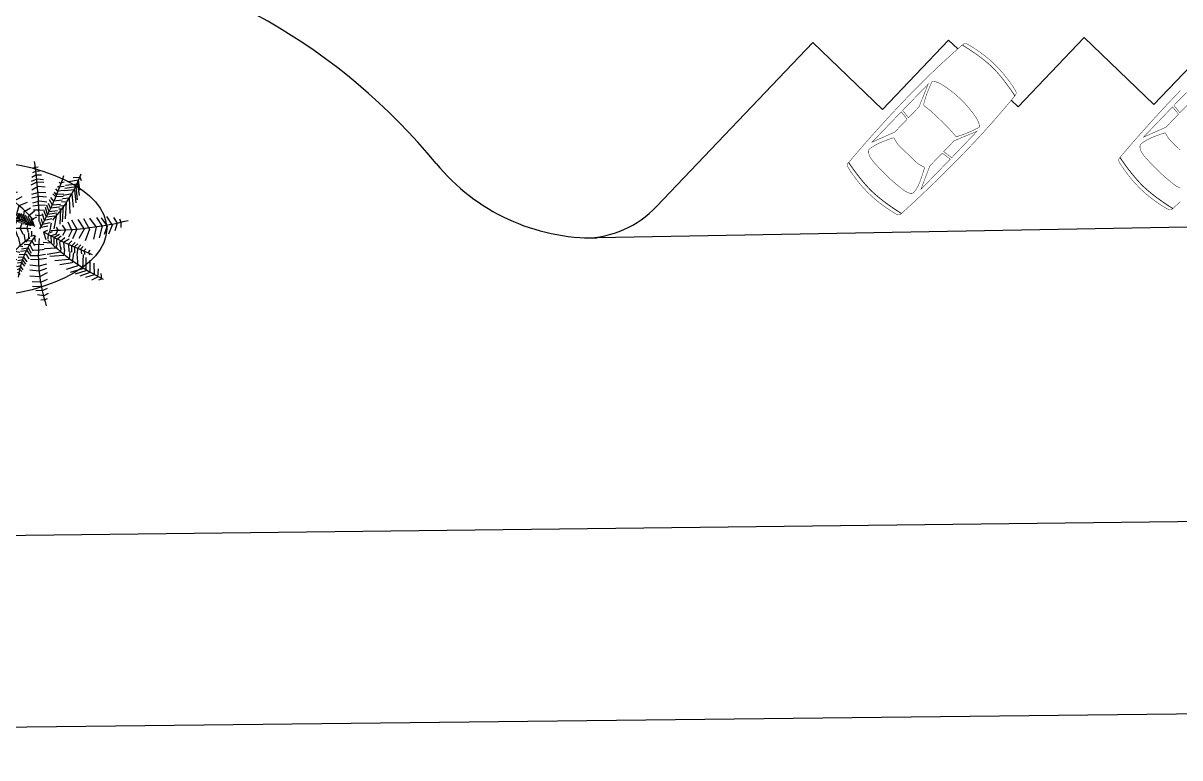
# Model space of a CAD drawing. Extents: x 346 to 515, y 162 to 297.
# Drawn here: x 457.85 to 486.27, y 165.51 to 183.55 of the extents above; entities that cross this region are included whole.
import ezdxf

# ---------------------------------------------------------------- set-up
doc = ezdxf.new("R2010")
doc.units = 0
doc.header["$LTSCALE"] = 35
doc.layers.get('0').update_dxf_attribs({"linetype": 'CONTINUOUS'})
for name, color, linetype in [('CAMADA_1', 7, 'CONTINUOUS'), ('JARDIM', 3, 'CONTINUOUS'), ('LOCAÇÃO', 7, 'CONTINUOUS'), ('LPISO', 234, 'CONTINUOUS')]:
    doc.layers.add(name, color=color, linetype=linetype)

# ---------------------------------------------------------------- blocks, each defined once
blk = doc.blocks.new('VGPAL__2')
at = {"color": 0}
for p, q in [((-22.1, 198.6), (-13.4, 201.9)), ((-13.4, 201.9), (-0.7, 201.9)), ((-27.7, 166.1), (-6.3, 180.3)), ((-25.3, 183.6), (-11, 192.8)), ((-11, 192.8), (8, 186.9)), ((-6.3, 180.3), (16, 171.1)), ((-25.3, 142), (-3.9, 156.1)), ((-24.5, 153.6), (-3.9, 167.8)), ((-3.9, 167.8), (16.9, 160.7)), ((-3.9, 156.1), (24.7, 148.6)), ((101.4, 145.9), (121.5, 144.6)), ((112.3, 152.9), (126.1, 153.8)), ((121.5, 144.6), (129, 129.6)), ((126.1, 153.8), (128.6, 146.8)), ((-23.7, 124.5), (-1.5, 141.1)), ((-22.9, 110.3), (3.3, 124.5)), ((-1.5, 141.1), (27.9, 134.5)), ((3.3, 124.5), (31.9, 114.3)), ((51.9, 115.6), (56.1, 111.6)), ((55.3, 125.2), (59.5, 122.1)), ((59.5, 122.1), (66.6, 124.8)), ((72.9, 115.6), (106, 116)), ((80, 125.7), (109.8, 125.7)), ((87.1, 135.3), (115.6, 135.8)), ((106, 116), (113.9, 89.6)), ((109.8, 125.7), (119, 100.6)), ((115.6, 135.8), (122.3, 114.7)), ((-115.1, 104.9), (-123.3, 101.6)), ((-123.3, 101.6), (-122.4, 84.7)), ((-92.2, 101.3), (-116.9, 97.6)), ((-116.9, 97.6), (-112.8, 73.1)), ((-78.7, 100), (-107.3, 95.8)), ((-107.3, 95.8), (-103.8, 66.1)), ((-68.3, 94.8), (-100.3, 91.5)), ((-100.3, 91.5), (-96.5, 64)), ((-61, 91.5), (-93.3, 88.7)), ((-93.3, 88.7), (-90.4, 62.4)), ((-20.5, 96.2), (3.3, 111.2)), ((-18.9, 80.4), (4, 93.7)), ((3.3, 111.2), (26.3, 98.7)), ((4, 93.7), (27.1, 82.9)), ((36.4, 89.6), (45.6, 80.4)), ((39.4, 96.2), (46.9, 87.4)), ((41.9, 103.2), (51.1, 94.9)), ((46.5, 109), (51.5, 103.2)), ((46.9, 87.4), (61.6, 87.4)), ((51.1, 94.9), (63.7, 94.4)), ((51.5, 103.2), (64.5, 104.6)), ((56.1, 111.6), (66.2, 112.5)), ((64.1, 93.6), (93.4, 95.8)), ((66.2, 109), (101.4, 107.6)), ((93.4, 95.8), (102.6, 67.2)), ((101.4, 107.6), (109.8, 76.9)), ((-112, 62.1), (-109, 52.7)), ((-100.9, 62.1), (-99.4, 48.4)), ((-91, 62.1), (-89.5, 46.8)), ((-50.2, 85.1), (-82.8, 82)), ((-82.8, 82), (-79.3, 60)), ((-82.3, 60.6), (-81.7, 42.6)), ((-76.4, 60.3), (-75.8, 41.7)), ((-34.5, 77.4), (-72.4, 75.6)), ((-72.4, 75.6), (-70.6, 58.2)), ((-68, 57.9), (-65.1, 36.8)), ((-63, 68.3), (-63.3, 56)), ((-22, 65.8), (-63, 68.3)), ((-53.7, 60.9), (-52.5, 52.1)), ((-14.7, 58.5), (-53.7, 60.9)), ((-14.2, 71.2), (7.2, 81.2)), ((-6.3, 57.9), (6.4, 65.4)), ((6.4, 65.4), (19.1, 58.7)), ((7.2, 81.2), (23.1, 72.9)), ((24.7, 64.1), (36, 50.9)), ((28.5, 75.1), (36.4, 61)), ((32.2, 81.2), (40.6, 72.9)), ((36.4, 61), (54.4, 62.3)), ((40.6, 72.9), (58.6, 73.8)), ((45.6, 80.4), (59.9, 80.8)), ((54, 63.2), (68.3, 61.9)), ((58.2, 76), (78.3, 74.7)), ((61.6, 85.2), (86.3, 82.1)), ((68.3, 61.9), (70.8, 27.6)), ((78.3, 74.7), (81.3, 39.5)), ((86.3, 82.1), (91.3, 51.8)), ((-109, 52.7), (-111.4, 50.2)), ((-99.4, 48.4), (-102.3, 46.6)), ((-89.5, 46.8), (-95.3, 42.3)), ((-81.7, 42.6), (-87.5, 38.6)), ((-75.8, 41.7), (-83.4, 34.6)), ((-65.1, 36.8), (-73.8, 29.4)), ((-55.7, 33.4), (-68.8, 26.7)), ((-47.6, 29.1), (-59.8, 23.9)), ((-56.9, 53.6), (-55.7, 33.4)), ((-50.8, 50.8), (-47.6, 29.1)), ((-45.8, 54.5), (-45.8, 49)), ((-8.6, 52.4), (-45.8, 54.5)), ((-41.5, 45.9), (-38.8, 25.5)), ((-35.4, 43.8), (-32.4, 21.2)), ((-32.4, 44.7), (-33, 42.9)), ((2.8, 38), (-32.4, 44.7)), ((-28.1, 39.8), (-25.5, 19)), ((-22, 31.9), (-17.3, 13.8)), ((-10.9, 30.4), (9.8, 26.4)), ((5.4, 47.8), (-1, 43.8)), ((13.9, 42.6), (5.4, 47.8)), ((10.4, 33.3), (14.6, 22.8)), ((15.9, 44.3), (19.7, 29.8)), ((16.3, 50.9), (25.1, 37.3)), ((19.7, 29.8), (36.4, 30.7)), ((20.5, 55.3), (30.1, 43.9)), ((25.1, 37.3), (41.4, 37.3)), ((30.1, 43.9), (44, 44.3)), ((36, 50.9), (50.7, 53.1)), ((37.7, 30.2), (36.4, 10.9)), ((44, 43), (50.3, 43.9)), ((48.6, 54.4), (60.3, 53.6)), ((50.3, 43.9), (51.9, 14)), ((60.3, 53.6), (66.2, 20.6)), ((-138.7, 2.2), (-138.2, -7.9)), ((-129.4, 7.1), (-128.6, -7.2)), ((-117.5, 12), (-118.9, -4.5)), ((-110.8, 12.6), (-111.7, -4.5)), ((-99.7, 15.7), (-100.9, -1.4)), ((-86, 17.5), (-86.6, 0.1)), ((-86.6, 0.1), (-81.4, -17.6)), ((-74.7, 19.3), (-76.4, 0.7)), ((-76.4, 0.7), (-72.4, -17)), ((-62.7, 19.6), (-65.4, 1.9)), ((-65.4, 1.9), (-60.4, -15.2)), ((-54.9, 16.9), (-55.7, 2.8)), ((-55.7, 2.8), (-52.5, -14.6)), ((-38.8, 25.5), (-55.5, 19.6)), ((-32.4, 21.2), (-49.3, 16.9)), ((-42.9, 2.5), (-43.2, -12.8)), ((-42.4, 14.2), (-42.9, 2.5)), ((-25.5, 19), (-40.9, 13.5)), ((-17.3, 13.8), (-34.2, 9)), ((-30.7, 8.3), (-29.5, 1.3)), ((-29.5, 1.3), (-30.7, -8.8)), ((-21.4, 5.6), (-8.3, 9.3)), ((-15, 1.6), (-1.6, 5.9)), ((-8.3, 9.3), (-12.6, 28.2)), ((-1.6, 5.9), (-4.2, 22.4)), ((7.2, 21.5), (11.2, 12)), ((11.2, 12), (29.3, 17.5)), ((14.6, 22.8), (28, 22.3)), ((41.4, 12.7), (41.9, -4.1)), ((53.6, 13.1), (55.7, -2.3)), ((66.2, 16.6), (68.7, -1.9)), ((75.8, 19.3), (79.2, -4.1)), ((89.6, 19.3), (94.7, 0.3)), ((94.7, 0.3), (92.2, -21.6)), ((100.1, 19.3), (106.8, 0.8)), ((106.8, 0.8), (103.9, -21.6)), ((111, 20.6), (120.7, 1.7)), ((120.7, 1.7), (119.4, -21.6)), ((126.9, 21), (133.6, 6.1)), ((133.6, 6.1), (132.8, -16.4)), ((139.5, 24.1), (145, 6.9)), ((145, 6.9), (144.1, -15)), ((149.6, 20.6), (154.2, 10)), ((154.2, 10), (155.4, -7.1)), ((161.7, 22.8), (167.6, 12.7)), ((167.6, 12.7), (165.1, -2.7)), ((174.3, 20.6), (176.8, 14)), ((176.8, 14), (177.6, 4.7)), ((-148.7, -1.7), (-147.5, -10.3)), ((-147.5, -10.3), (-144.6, -14.6)), ((-138.2, -7.9), (-134.7, -15.5)), ((-128.6, -7.2), (-123, -16.7)), ((-118.9, -4.5), (-113.7, -18.3)), ((-111.7, -4.5), (-104.4, -19.2)), ((-100.9, -1.4), (-91.9, -16.7)), ((-54.7, -47.9), (-62.6, -27.9)), ((-39.6, -36.2), (-49.1, -20.4)), ((-29.3, -25.4), (-41.2, -10.4)), ((-31.7, -33.6), (-11.3, -23.3)), ((-28.3, -26.7), (-9.6, -18.8)), ((-26, -5.4), (-20.2, -17)), ((-22.2, -19.8), (-8.7, -15.5)), ((-17.4, -15.8), (-6.7, -12.5)), ((-11.3, -23.3), (-8.5, -37.6)), ((-9.6, -18.8), (-6.7, -32.5)), ((-8.7, -15.5), (-6.2, -28.4)), ((-6.7, -12.5), (-4.2, -22.6)), ((0.2, -28.6), (-6.4, -27.1)), ((11.8, -25.2), (0.2, -28.6)), ((8.6, -17.6), (19.4, -17.9)), ((12.7, -25.3), (24.6, -25)), ((19.4, -17.9), (18.5, -15.8)), ((34.3, -8.2), (19.4, -10.3)), ((19.4, -10.3), (21.4, -20.1)), ((24.6, -25), (25.5, -21.9)), ((32.2, -17), (44.1, -10.4)), ((32.5, -17.7), (33.2, -29.9)), ((40.2, -22.6), (56.6, -14.9)), ((41.4, -35.5), (40.2, -22.6)), ((41.9, -4.1), (41, -11.5)), ((49.4, -26), (62.7, -18.8)), ((51.8, -42.1), (49.4, -26)), ((55.7, -2.3), (55.3, -14.6)), ((56.2, -28.9), (67.4, -21.5)), ((77.5, -23.4), (66.2, -30.4)), ((68.7, -1.9), (69.5, -20.8)), ((84.2, -28.2), (72.5, -36.6)), ((79.2, -4.1), (78.3, -20.3)), ((-78.5, -77.9), (-88, -52)), ((-65, -62), (-76.9, -40.4)), ((-37.2, -52.9), (-54.7, -47.9)), ((-32.4, -36.2), (-39.6, -36.2)), ((-36.9, -57.4), (-22.9, -50.1)), ((-36.3, -52.2), (-19.6, -45.4)), ((-36, -49), (-19, -40)), ((-35.4, -63.6), (-23.3, -56.5)), ((-35.2, -44.7), (-16.7, -34.2)), ((-33.8, -39.4), (-13.7, -29.1)), ((-23.3, -56.5), (-22.4, -64.9)), ((-22.9, -50.1), (-19.4, -61.3)), ((-19.6, -45.4), (-17.1, -57.8)), ((-19, -40), (-14.4, -55.2)), ((-16.7, -34.2), (-13.1, -49.9)), ((-1.2, -59.3), (-14.4, -54.4)), ((-13.7, -29.1), (-10.1, -43.9)), ((0.9, -46), (-10.1, -40.9)), ((22.3, -51), (-1.2, -59.3)), ((16.8, -38.5), (0.9, -46)), ((15.6, -36.4), (33.4, -33.8)), ((22.5, -50.5), (44.4, -45.8)), ((33.4, -33.8), (34.6, -30.3)), ((44.4, -45.8), (46.4, -39)), ((57.9, -45.2), (56.2, -28.9)), ((58, -57.4), (60.3, -46.4)), ((66.2, -30.4), (67, -48)), ((72.5, -36.6), (73.3, -50.7)), ((73.9, -72), (77.9, -53.7)), ((89.2, -31.8), (79.2, -39.2)), ((79.2, -39.2), (81.3, -51.1)), ((94.7, -34.4), (85.5, -41.4)), ((85.5, -41.4), (86.7, -52.4)), ((89.7, -84.5), (94.5, -54.5)), ((103.5, -37.9), (93.8, -44.5)), ((93.8, -44.5), (95.9, -53.3)), ((107.7, -41.9), (101.4, -48)), ((101.4, -48), (103.5, -52.9)), ((114.8, -45.4), (109.8, -48.9)), ((109.8, -48.9), (110.6, -52.4)), ((-99.1, -108.7), (-111.8, -84.5)), ((-91.2, -89.5), (-100.2, -69.1)), ((-48.3, -82.8), (-78.5, -77.9)), ((-38.8, -66.2), (-65, -62)), ((-34.9, -67.3), (-25.8, -63.6)), ((-34.2, -72.2), (-27.9, -69.4)), ((-27.9, -69.4), (-27.4, -71.6)), ((-25.8, -63.6), (-24.6, -68.8)), ((-25.3, -81.2), (5.6, -95.3)), ((-0.5, -76.5), (-21.7, -68.4)), ((24.5, -66.4), (-0.5, -76.5)), ((5.6, -95.3), (27.1, -80.4)), ((31.6, -65.4), (58, -57.4)), ((39, -78.7), (73.9, -72)), ((59.6, -95.3), (89.7, -84.5)), ((106.4, -97), (109.6, -62)), ((119.1, -107), (121.5, -69.5)), ((135, -115.3), (135, -81.2)), ((-111.8, -131.1), (-125.3, -111.2)), ((-104.6, -119.5), (-118.1, -95.3)), ((-68.4, -112.1), (-99.1, -108.7)), ((-58.6, -93.7), (-91.2, -89.5)), ((-26.1, -95.3), (2.5, -107)), ((-23.7, -112.8), (7.2, -122.8)), ((2.5, -107), (28.6, -91.2)), ((7.2, -122.8), (30.2, -104.5)), ((73.9, -107), (106.4, -97)), ((93.7, -118.6), (119.1, -107)), ((146.9, -116.1), (148.5, -93.7)), ((158, -122.8), (158.8, -104.5)), ((-125.3, -152.8), (-133.2, -140.3)), ((-119.7, -142.8), (-132.4, -128.6)), ((-88.8, -137), (-111.8, -131.1)), ((-82.4, -127), (-104.6, -119.5)), ((-15.8, -131.1), (9.6, -136.1)), ((9.6, -136.1), (28.6, -123.7)), ((9.6, -150.3), (30.2, -136.1)), ((114.3, -124.5), (135, -115.3)), ((128.6, -126.2), (146.9, -116.1)), ((148.5, -128.6), (158, -122.8)), ((-125.3, -151.9), (-114.2, -157)), ((-103.8, -147.8), (-119.7, -142.8)), ((-11.8, -145.3), (9.6, -150.3)), ((-4.7, -166.1), (14.9, -166.6)), ((14.9, -166.6), (27.9, -156.1)), ((1.7, -182.8), (20.7, -184.4)), ((20.7, -184.4), (30.2, -171.9))]:
    blk.add_line(p, q, dxfattribs=at)
for centre, radius, start, end in [((-830, 19.6), 836.6, 0.739, 13.8109), ((-356.1, 396.7), 538.2, 315.9636, 333.7318), ((-944.9, 526.2), 1084.9, 331.6939, 338.6524), ((-256.3, -224.6), 351.3, 47.4737, 69.2954), ((-342, -590.2), 686, 59.8381, 71.8484), ((-10.8, -1015.9), 1016.9, 90.2413, 98.5833), ((67.3, 408.2), 409.3, 264.2297, 287.7669), ((310.7, -377.8), 491.7, 132.0685, 155.6843), ((341.3, -196.9), 392.2, 151.3416, 162.1709), ((579.4, -44.7), 577.2, 177.5116, 196.1981), ((150.2, 161.4), 213.8, 232.3504, 262.2028), ((247.2, 134.8), 271.6, 215.1709, 254.1496)]:
    blk.add_arc(centre, radius, start, end, dxfattribs=at)

msp = doc.modelspace()

# ---------------------------------------------------------------- linework, layer by layer
at = {"layer": 'CAMADA_1', "color": 1, "linetype": 'Continuous', "const_width": 0.01109}
for points in [[(478.70808, 179.42491), (478.69335, 179.43925), (478.67856, 179.4539), (478.6637, 179.46884), (478.64877, 179.48409), (478.63378, 179.49964), (478.61873, 179.51549), (478.6036, 179.53165), (478.58842, 179.5481), (478.57317, 179.56486), (478.55785, 179.58192), (478.54247, 179.59928), (478.52702, 179.61695), (478.51152, 179.63491), (478.49594, 179.65318), (478.48031, 179.67176), (478.4646, 179.69064), (478.44884, 179.70982), (478.43301, 179.7293), (478.41712, 179.74908), (478.40116, 179.76917), (478.38514, 179.78957), (478.36905, 179.81026), (478.35291, 179.83127), (478.3367, 179.85257), (478.32042, 179.87418), (478.30409, 179.89609), (478.28768, 179.91831), (478.27122, 179.94083), (478.2547, 179.96366), (478.23811, 179.98679), (478.22146, 180.01022), (478.20475, 180.03397), (478.18797, 180.05801), (478.17114, 180.08236), (478.15424, 180.10702), (478.13728, 180.13198), (478.13728, 180.13198), (478.15278, 180.15035), (478.16831, 180.16873), (478.18387, 180.1871), (478.19946, 180.20548), (478.21507, 180.22387), (478.23072, 180.24225), (478.24638, 180.26064), (478.26207, 180.27903), (478.27779, 180.29743), (478.29354, 180.31583), (478.30932, 180.33423), (478.32512, 180.35263), (478.34095, 180.37104), (478.3568, 180.38945), (478.37269, 180.40786), (478.38859, 180.42627), (478.40453, 180.44469), (478.42049, 180.46311), (478.43648, 180.48153), (478.45249, 180.49996), (478.46853, 180.51838), (478.4846, 180.53682), (478.5007, 180.55525), (478.51682, 180.57369), (478.53297, 180.59212), (478.54914, 180.61056), (478.56535, 180.62901), (478.58157, 180.64745), (478.59783, 180.66591), (478.61411, 180.68435), (478.63042, 180.70281), (478.64675, 180.72127), (478.66312, 180.73973), (478.6795, 180.75819), (478.69592, 180.77666), (478.71236, 180.79512), (478.72883, 180.81359), (478.74532, 180.83206), (478.76185, 180.85054), (478.77839, 180.86902), (478.79497, 180.8875), (478.81157, 180.90598), (478.8282, 180.92446), (478.84485, 180.94295), (478.86153, 180.96144), (478.87823, 180.97993), (478.89497, 180.99843), (478.91173, 181.01692), (478.92851, 181.03543), (478.94532, 181.05393), (478.96216, 181.07243), (478.97903, 181.09094), (478.99592, 181.10945), (479.01284, 181.12796), (479.02978, 181.14647), (479.04675, 181.16499), (479.06375, 181.18351), (479.08077, 181.20203), (479.09782, 181.22055), (479.1149, 181.23908), (479.132, 181.25761), (479.14913, 181.27614), (479.16628, 181.29467), (479.18346, 181.3132), (479.20067, 181.33174), (479.21791, 181.35028), (479.23516, 181.36882), (479.25245, 181.38737), (479.26976, 181.40591), (479.2871, 181.42446), (479.30447, 181.44301), (479.32186, 181.46156), (479.33927, 181.48012), (479.35672, 181.49867), (479.37419, 181.51723), (479.39168, 181.53579), (479.4092, 181.55436), (479.42675, 181.57292), (479.44432, 181.59149), (479.46193, 181.61006), (479.46193, 181.61006), (479.47912, 181.62816), (479.49632, 181.64624), (479.51354, 181.6643), (479.53077, 181.68232), (479.54802, 181.70032), (479.56528, 181.7183), (479.58256, 181.73624), (479.59985, 181.75416), (479.61716, 181.77206), (479.63448, 181.78993), (479.65181, 181.80777), (479.66916, 181.82559), (479.68653, 181.84338), (479.70391, 181.86115), (479.7213, 181.87889), (479.73871, 181.8966), (479.75613, 181.91429), (479.77357, 181.93195), (479.79102, 181.94958), (479.80849, 181.96719), (479.82597, 181.98477), (479.84346, 182.00233), (479.86097, 182.01986), (479.8785, 182.03737), (479.89604, 182.05484), (479.91359, 182.0723), (479.93116, 182.08973), (479.94874, 182.10713), (479.96635, 182.1245), (479.98396, 182.14185), (480.00159, 182.15917), (480.01923, 182.17647), (480.03689, 182.19374), (480.05456, 182.21099), (480.07225, 182.22821), (480.08995, 182.24541), (480.10766, 182.26258), (480.1254, 182.27972), (480.14314, 182.29684), (480.16091, 182.31393), (480.17868, 182.33099), (480.19647, 182.34803), (480.21428, 182.36504), (480.2321, 182.38203), (480.24993, 182.39899), (480.26778, 182.41593), (480.28565, 182.43284), (480.30353, 182.44973), (480.32142, 182.46659), (480.33933, 182.48342), (480.35726, 182.50022), (480.3752, 182.51701), (480.39315, 182.53376), (480.41112, 182.55049), (480.4291, 182.5672), (480.44711, 182.58388), (480.46512, 182.60053), (480.48315, 182.61716), (480.50119, 182.63376), (480.51925, 182.65034), (480.53733, 182.66689), (480.55542, 182.68342), (480.57352, 182.69992), (480.59164, 182.71639), (480.60978, 182.73284), (480.62793, 182.74926), (480.64609, 182.76566), (480.66427, 182.78203), (480.68247, 182.79838), (480.70068, 182.8147), (480.7189, 182.83099), (480.73714, 182.84727), (480.7554, 182.86351), (480.77367, 182.87973), (480.79195, 182.89592), (480.81025, 182.91209), (480.82857, 182.92823), (480.8469, 182.94435), (480.86525, 182.96044), (480.88361, 182.97651), (480.90198, 182.99255), (480.92038, 183.00857), (480.92038, 183.00857), (480.93433, 183.00133), (480.94945, 182.9931), (480.96575, 182.98387), (480.98321, 182.97364), (481.00185, 182.96243), (481.02164, 182.95023), (481.0426, 182.93705), (481.06472, 182.92288), (481.08798, 182.90774), (481.1124, 182.89163), (481.13797, 182.87454), (481.16468, 182.85648), (481.19254, 182.83746), (481.22153, 182.81748), (481.25166, 182.79654), (481.27465, 182.78036), (481.29733, 182.76419), (481.3197, 182.74804), (481.34175, 182.7319), (481.36349, 182.71578), (481.38492, 182.69966), (481.40604, 182.68354), (481.42683, 182.66743), (481.44732, 182.65132), (481.46749, 182.6352), (481.48735, 182.61908), (481.50689, 182.60295), (481.52613, 182.58681), (481.54504, 182.57066), (481.56365, 182.55449), (481.58194, 182.5383), (481.59992, 182.5221), (481.61758, 182.50586), (481.63494, 182.48961), (481.65197, 182.47332), (481.66884, 182.45686), (481.6857, 182.44009), (481.70253, 182.423), (481.71935, 182.40561), (481.73616, 182.3879), (481.75295, 182.36988), (481.76974, 182.35155), (481.78652, 182.33291), (481.8033, 182.31396), (481.82007, 182.29471), (481.83684, 182.27515), (481.85361, 182.25528), (481.87039, 182.23511), (481.88717, 182.21463), (481.90396, 182.19384), (481.92075, 182.17275), (481.93756, 182.15137), (481.95438, 182.12967), (481.97121, 182.10768), (481.98806, 182.08538), (482.00987, 182.05616), (482.03072, 182.02802), (482.05059, 182.00095), (482.06949, 181.97495), (482.08742, 181.95004), (482.10438, 181.9262), (482.12037, 181.90342), (482.13538, 181.88173), (482.14942, 181.86112), (482.1625, 181.84157), (482.1746, 181.8231), (482.18573, 181.80571), (482.19589, 181.78939), (482.20507, 181.77415), (482.21329, 181.75998), (482.21329, 181.75998), (482.19786, 181.7411), (482.1824, 181.72224), (482.16692, 181.70339), (482.15142, 181.68456), (482.13589, 181.66573), (482.12034, 181.64692), (482.10475, 181.62813), (482.08915, 181.60935), (482.07352, 181.59058), (482.05786, 181.57182), (482.04218, 181.55308), (482.02648, 181.53435), (482.01075, 181.51564), (481.99499, 181.49693), (481.97921, 181.47824), (481.96341, 181.45957), (481.94758, 181.4409), (481.93172, 181.42225), (481.91584, 181.40362), (481.89993, 181.385), (481.884, 181.36639), (481.86804, 181.34779), (481.85206, 181.3292), (481.83606, 181.31063), (481.82002, 181.29208), (481.80397, 181.27353), (481.78789, 181.255), (481.77178, 181.23649), (481.75565, 181.21798), (481.73949, 181.19949), (481.72331, 181.18101), (481.7071, 181.16254), (481.69087, 181.14409), (481.67461, 181.12565), (481.65833, 181.10722), (481.64202, 181.08881), (481.62569, 181.07041), (481.60933, 181.05202), (481.59295, 181.03364), (481.57654, 181.01528), (481.5601, 180.99693), (481.54365, 180.97859), (481.52716, 180.96027), (481.51065, 180.94195), (481.49412, 180.92366), (481.47756, 180.90537), (481.46098, 180.8871), (481.44436, 180.86883), (481.42773, 180.85059), (481.41107, 180.83235), (481.39439, 180.81413), (481.37768, 180.79591), (481.36095, 180.77772), (481.34418, 180.75953), (481.3274, 180.74136), (481.31059, 180.7232), (481.29375, 180.70505), (481.27689, 180.68691), (481.26001, 180.66879), (481.2431, 180.65068), (481.22616, 180.63258), (481.2092, 180.6145), (481.19222, 180.59642), (481.17521, 180.57836), (481.15817, 180.56031), (481.14111, 180.54228), (481.12402, 180.52425), (481.10691, 180.50624), (481.08978, 180.48824), (481.07261, 180.47025), (481.05543, 180.45228), (481.03822, 180.43432), (481.02098, 180.41637), (481.00372, 180.39843), (480.98643, 180.3805), (480.96912, 180.36259), (480.95178, 180.34468), (480.93442, 180.3268), (480.91703, 180.30892), (480.89962, 180.29105), (480.88218, 180.2732), (480.86472, 180.25536), (480.86472, 180.25536), (480.84681, 180.23709), (480.8289, 180.21884), (480.81099, 180.20063), (480.79308, 180.18244), (480.77518, 180.16428), (480.75727, 180.14614), (480.73937, 180.12803), (480.72147, 180.10994), (480.70356, 180.09188), (480.68566, 180.07385), (480.66776, 180.05584), (480.64986, 180.03787), (480.63196, 180.01991), (480.61407, 180.00198), (480.59617, 179.98409), (480.57828, 179.96621), (480.56038, 179.94836), (480.5425, 179.93054), (480.5246, 179.91275), (480.50672, 179.89498), (480.48883, 179.87724), (480.47094, 179.85952), (480.45305, 179.84183), (480.43517, 179.82417), (480.41729, 179.80654), (480.39941, 179.78893), (480.38152, 179.77135), (480.36365, 179.75379), (480.34577, 179.73627), (480.32789, 179.71876), (480.31001, 179.70129), (480.29214, 179.68384), (480.27426, 179.66642), (480.25639, 179.64903), (480.23852, 179.63166), (480.22065, 179.61432), (480.20278, 179.59701), (480.18491, 179.57972), (480.16705, 179.56246), (480.14918, 179.54523), (480.13132, 179.52802), (480.11345, 179.51084), (480.09559, 179.49369), (480.07773, 179.47656), (480.05987, 179.45947), (480.04201, 179.4424), (480.02415, 179.42536), (480.0063, 179.40834), (479.98844, 179.39135), (479.97059, 179.37439), (479.95274, 179.35745), (479.93488, 179.34054), (479.91704, 179.32366), (479.89918, 179.30681), (479.88134, 179.28999), (479.86349, 179.27319), (479.84564, 179.25641), (479.8278, 179.23967), (479.80995, 179.22295), (479.79211, 179.20626), (479.77427, 179.1896), (479.75643, 179.17297), (479.73859, 179.15636), (479.72075, 179.13978), (479.70292, 179.12323), (479.68508, 179.10671), (479.66725, 179.09021), (479.64941, 179.07374), (479.63158, 179.0573), (479.61375, 179.04088), (479.59592, 179.0245), (479.57809, 179.00814), (479.56026, 178.99181), (479.54244, 178.9755), (479.52461, 178.95923), (479.50679, 178.94298), (479.48896, 178.92676), (479.47114, 178.91056), (479.45332, 178.8944), (479.4355, 178.87826), (479.4355, 178.87826), (479.40982, 178.89448), (479.38446, 178.91064), (479.3594, 178.92674), (479.33467, 178.94278), (479.31025, 178.95876), (479.28614, 178.97469), (479.26235, 178.99055), (479.23887, 179.00636), (479.2157, 179.02211), (479.19286, 179.03779), (479.17032, 179.05342), (479.14809, 179.06899), (479.12618, 179.0845), (479.10458, 179.09995), (479.0833, 179.11534), (479.06232, 179.13068), (479.04166, 179.14595), (479.02131, 179.16116), (479.00127, 179.17632), (478.98155, 179.19142), (478.96213, 179.20645), (478.94303, 179.22143), (478.92423, 179.23635), (478.90575, 179.25121), (478.88758, 179.26601), (478.86971, 179.28075), (478.85216, 179.29543), (478.83492, 179.31005), (478.81798, 179.32462), (478.80136, 179.33912), (478.78504, 179.35357), (478.76903, 179.36796), (478.75333, 179.38228), (478.73794, 179.39655), (478.72285, 179.41076), (478.70808, 179.42491)], [(481.65625, 182.47775), (481.63969, 182.49291), (481.62292, 182.50806), (481.60594, 182.52319), (481.58876, 182.5383), (481.57137, 182.55339), (481.55377, 182.56846), (481.53597, 182.58351), (481.51796, 182.59854), (481.49975, 182.61355), (481.48134, 182.62854), (481.46272, 182.64351), (481.4439, 182.65846), (481.42488, 182.67339), (481.40566, 182.6883), (481.38624, 182.70319), (481.36662, 182.71807), (481.3468, 182.73292), (481.32678, 182.74776), (481.30657, 182.76257), (481.28616, 182.77736), (481.26555, 182.79213), (481.24475, 182.80689), (481.22375, 182.82163), (481.20256, 182.83634), (481.18118, 182.85104), (481.1596, 182.86571), (481.13784, 182.88037), (481.11588, 182.89501), (481.09373, 182.90962), (481.07139, 182.92422), (481.04886, 182.9388), (481.02614, 182.95336), (481.00323, 182.9679), (480.98014, 182.98242), (480.95686, 182.99693), (480.9334, 183.01141), (480.9334, 183.01141), (480.95717, 183.03633), (480.98393, 183.04889), (481.01384, 183.04908), (481.04708, 183.03692), (481.06645, 183.02605), (481.08619, 183.01471), (481.10631, 183.00291), (481.1268, 182.99065), (481.14766, 182.97791), (481.16888, 182.9647), (481.19046, 182.95101), (481.2124, 182.93684), (481.2347, 182.9222), (481.25735, 182.90706), (481.28034, 182.89143), (481.30369, 182.87532), (481.32738, 182.85871), (481.3514, 182.84159), (481.37577, 182.82398), (481.39747, 182.8083), (481.41897, 182.7925), (481.44027, 182.77656), (481.46138, 182.76051), (481.48228, 182.74432), (481.50298, 182.72801), (481.52348, 182.71158), (481.54376, 182.69502), (481.56385, 182.67835), (481.58373, 182.66155), (481.6034, 182.64463), (481.62287, 182.62759), (481.64212, 182.61044), (481.66116, 182.59317), (481.67999, 182.57578), (481.69861, 182.55828), (481.71702, 182.54067), (481.7354, 182.52276), (481.75364, 182.50466), (481.77175, 182.48638), (481.78972, 182.4679), (481.80755, 182.44924), (481.82526, 182.43038), (481.84284, 182.41132), (481.8603, 182.39207), (481.87762, 182.37261), (481.89483, 182.35295), (481.91192, 182.33309), (481.92889, 182.31302), (481.94574, 182.29275), (481.96248, 182.27226), (481.97911, 182.25156), (481.99563, 182.23065), (482.01204, 182.20952), (482.03049, 182.18578), (482.04844, 182.16237), (482.06586, 182.13927), (482.08278, 182.11651), (482.09921, 182.09407), (482.11512, 182.07196), (482.13054, 182.05018), (482.14546, 182.02875), (482.1599, 182.00766), (482.17384, 181.98691), (482.18729, 181.96651), (482.20027, 181.94646), (482.21276, 181.92677), (482.22478, 181.90743), (482.23632, 181.88846), (482.24794, 181.85729), (482.24893, 181.82726), (482.23911, 181.79833), (482.21833, 181.77053), (482.20254, 181.79396), (482.18676, 181.81718), (482.17099, 181.84018), (482.15524, 181.86297), (482.13951, 181.88555), (482.12379, 181.90791), (482.10808, 181.93005), (482.09238, 181.95198), (482.0767, 181.9737), (482.06102, 181.9952), (482.04537, 182.01648), (482.02972, 182.03755), (482.01408, 182.0584), (481.99845, 182.07903), (481.98283, 182.09945), (481.96722, 182.11965), (481.95161, 182.13964), (481.93602, 182.1594), (481.92044, 182.17895), (481.90486, 182.19828), (481.88929, 182.21739), (481.87372, 182.23629), (481.85816, 182.25496), (481.84261, 182.27342), (481.82706, 182.29166), (481.81152, 182.30967), (481.79598, 182.32747), (481.78045, 182.34505), (481.76491, 182.36241), (481.74939, 182.37955), (481.73386, 182.39647), (481.71833, 182.41317), (481.70281, 182.42964), (481.68729, 182.4459), (481.67177, 182.46193), (481.65625, 182.47775)], [(486.75354, 182.17478), (486.12615, 181.53045), (486.26962, 181.34737), (486.52807, 181.61499), (486.75354, 182.17478)], [(480.0876, 182.05224), (479.46021, 181.4079), (479.60368, 181.22483), (479.86213, 181.49245), (480.0876, 182.05224)], [(480.39055, 181.16711), (480.41841, 181.14015), (480.44458, 181.11472), (480.46908, 181.0908), (480.49191, 181.0684), (480.51308, 181.04749), (480.53261, 181.02807), (480.5505, 181.01013), (480.56676, 180.99365), (480.58141, 180.97863), (480.59445, 180.96506), (480.60729, 180.95143), (480.62129, 180.93626), (480.63647, 180.91955), (480.6528, 180.90131), (480.67029, 180.88154), (480.68893, 180.86026), (480.70871, 180.83745), (480.72964, 180.81313), (480.7517, 180.7873), (480.77489, 180.75998), (480.79612, 180.76584), (480.81753, 180.77203), (480.83914, 180.77854), (480.86093, 180.78537), (480.88292, 180.79252), (480.9051, 180.79999), (480.92747, 180.80778), (480.95004, 180.81589), (480.9728, 180.82432), (480.99576, 180.83308), (481.01893, 180.84215), (481.04229, 180.85155), (481.06586, 180.86127), (481.08963, 180.87131), (481.11361, 180.88167), (481.1378, 180.89235), (481.16219, 180.90335), (481.1868, 180.91468), (481.21162, 180.92632), (481.23665, 180.93829), (481.2619, 180.95057), (481.28736, 180.96319), (481.31304, 180.97612), (481.33895, 180.98937), (481.3428, 181.00504), (481.34442, 181.02212), (481.34381, 181.04063), (481.34094, 181.06055), (481.33582, 181.08187), (481.32842, 181.10462), (481.31875, 181.12878), (481.30679, 181.15435), (481.29253, 181.18134), (481.27597, 181.20974), (481.25709, 181.23955), (481.23589, 181.27078), (481.21236, 181.30342), (481.19569, 181.32609), (481.17896, 181.34845), (481.16217, 181.37051), (481.14532, 181.39225), (481.12841, 181.41369), (481.11145, 181.43482), (481.09443, 181.45564), (481.07736, 181.47616), (481.06025, 181.49635), (481.04308, 181.51624), (481.02587, 181.53582), (481.00863, 181.55508), (480.99134, 181.57403), (480.97401, 181.59266), (480.95665, 181.61098), (480.93926, 181.62898), (480.92183, 181.64667), (480.90438, 181.66404), (480.8869, 181.68109), (480.8869, 181.68109), (480.869, 181.69821), (480.85081, 181.71525), (480.83235, 181.73223), (480.81361, 181.74912), (480.79458, 181.76594), (480.77527, 181.78269), (480.75567, 181.79936), (480.73578, 181.81597), (480.7156, 181.8325), (480.69513, 181.84895), (480.67436, 181.86535), (480.65328, 181.88167), (480.63191, 181.89792), (480.61024, 181.91411), (480.58825, 181.93022), (480.56596, 181.94627), (480.54336, 181.96226), (480.52045, 181.97818), (480.49722, 181.99404), (480.49722, 181.99404), (480.46397, 182.01624), (480.43218, 182.03618), (480.40187, 182.05387), (480.37304, 182.06931), (480.34568, 182.08251), (480.31981, 182.09347), (480.29544, 182.10219), (480.27255, 182.10868), (480.25117, 182.11295), (480.23129, 182.115), (480.21292, 182.11484), (480.19606, 182.11246), (480.18072, 182.10788), (480.16797, 182.08111), (480.15559, 182.05459), (480.14355, 182.02833), (480.13188, 182.00232), (480.12057, 181.97658), (480.10961, 181.95108), (480.099, 181.92584), (480.08875, 181.90086), (480.07886, 181.87612), (480.06933, 181.85164), (480.06014, 181.8274), (480.05132, 181.80341), (480.04284, 181.77967), (480.03473, 181.75617), (480.02696, 181.73292), (480.01955, 181.70991), (480.01249, 181.68714), (480.00578, 181.66462), (479.99942, 181.64233), (479.99342, 181.62028), (479.98776, 181.59847), (479.98246, 181.5769), (479.97751, 181.55556), (479.97291, 181.53446), (480.0032, 181.51066), (480.03166, 181.48812), (480.05828, 181.46686), (480.08304, 181.44688), (480.10595, 181.42819), (480.12698, 181.41079), (480.14615, 181.39469), (480.16344, 181.37989), (480.17884, 181.36642), (480.19291, 181.35381), (480.20857, 181.33956), (480.22582, 181.32367), (480.24466, 181.30615), (480.26506, 181.28701), (480.28704, 181.26624), (480.31058, 181.24387), (480.33568, 181.21988), (480.36234, 181.19429), (480.39055, 181.16711)], [(485.37402, 179.54746), (485.35929, 179.5618), (485.3445, 179.57644), (485.32964, 179.59139), (485.31471, 179.60664), (485.29972, 179.62218), (485.28467, 179.63804), (485.26954, 179.65419), (485.25436, 179.67064), (485.23911, 179.6874), (485.22379, 179.70446), (485.20841, 179.72182), (485.19296, 179.73949), (485.17745, 179.75746), (485.16188, 179.77573), (485.14624, 179.7943), (485.13054, 179.81318), (485.11478, 179.83236), (485.09895, 179.85184), (485.08305, 179.87163), (485.0671, 179.89172), (485.05108, 179.91211), (485.03499, 179.93281), (485.01884, 179.95381), (485.00263, 179.97511), (484.98636, 179.99672), (484.97002, 180.01864), (484.95362, 180.04085), (484.93716, 180.06338), (484.92064, 180.0862), (484.90405, 180.10933), (484.8874, 180.13277), (484.87069, 180.15651), (484.85391, 180.18056), (484.83707, 180.20491), (484.82018, 180.22956), (484.80322, 180.25452), (484.80322, 180.25452), (484.81872, 180.27289), (484.83425, 180.29127), (484.84981, 180.30965), (484.8654, 180.32803), (484.88101, 180.34641), (484.89665, 180.3648), (484.91232, 180.38319), (484.92801, 180.40158), (484.94373, 180.41997), (484.95948, 180.43837), (484.97526, 180.45677), (484.99106, 180.47518), (485.00688, 180.49358), (485.02274, 180.51199), (485.03862, 180.5304), (485.05453, 180.54882), (485.07047, 180.56723), (485.08643, 180.58565), (485.10242, 180.60408), (485.11843, 180.6225), (485.13447, 180.64093), (485.15054, 180.65936), (485.16664, 180.67779), (485.18276, 180.69623), (485.19891, 180.71467), (485.21508, 180.73311), (485.23129, 180.75155), (485.24751, 180.77), (485.26377, 180.78845), (485.28005, 180.8069), (485.29636, 180.82536), (485.31269, 180.84381), (485.32906, 180.86227), (485.34544, 180.88073), (485.36186, 180.8992), (485.3783, 180.91767), (485.39477, 180.93614), (485.41126, 180.95461), (485.42779, 180.97308), (485.44433, 180.99156), (485.46091, 181.01004), (485.47751, 181.02852), (485.49413, 181.04701), (485.51079, 181.0655), (485.52747, 181.08399), (485.54417, 181.10248), (485.56091, 181.12098), (485.57767, 181.13947), (485.59445, 181.15797), (485.61126, 181.17647), (485.6281, 181.19498), (485.64497, 181.21349), (485.66186, 181.23199), (485.67878, 181.2505), (485.69572, 181.26902), (485.71269, 181.28753), (485.72969, 181.30605), (485.74671, 181.32458), (485.76376, 181.3431), (485.78083, 181.36162), (485.79794, 181.38015), (485.81507, 181.39868), (485.83222, 181.41721), (485.8494, 181.43575), (485.86661, 181.45429), (485.88384, 181.47282), (485.9011, 181.49137), (485.91839, 181.50991), (485.9357, 181.52846), (485.95304, 181.547), (485.97041, 181.56555), (485.9878, 181.58411), (486.00521, 181.60266), (486.02266, 181.62122), (486.04013, 181.63978), (486.05762, 181.65834), (486.07514, 181.6769), (486.09269, 181.69547), (486.11026, 181.71403), (486.12786, 181.7326), (486.12786, 181.7326), (486.14506, 181.75071), (486.16226, 181.76879), (486.17948, 181.78684), (486.19671, 181.80487), (486.21396, 181.82287), (486.23122, 181.84084), (486.2485, 181.85879), (486.26579, 181.87671), (486.2831, 181.8946)], [(479.26479, 180.8739), (479.57117, 181.19116), (479.42513, 181.37157), (478.71064, 180.62639), (479.26479, 180.8739)], [(485.93073, 180.99645), (486.23711, 181.3137), (486.09107, 181.49411), (485.37658, 180.74894), (485.93073, 180.99645)], [(479.07178, 179.80153), (479.08792, 179.78604), (479.10444, 179.77038), (479.12133, 179.75454), (479.13861, 179.73853), (479.15627, 179.72235), (479.17432, 179.706), (479.19276, 179.68946), (479.21159, 179.67275), (479.23082, 179.65586), (479.25045, 179.6388), (479.27047, 179.62155), (479.29091, 179.60413), (479.31174, 179.58652), (479.33299, 179.56873), (479.35465, 179.55076), (479.37673, 179.53261), (479.39922, 179.51427), (479.42213, 179.49574), (479.4533, 179.47145), (479.48318, 179.44974), (479.51179, 179.43063), (479.53911, 179.41412), (479.56515, 179.40022), (479.58991, 179.38895), (479.61338, 179.38032), (479.63557, 179.37432), (479.65648, 179.37098), (479.6761, 179.3703), (479.69444, 179.37228), (479.71149, 179.37695), (479.72726, 179.38431), (479.72726, 179.38431), (479.74103, 179.39929), (479.75467, 179.4156), (479.76817, 179.43324), (479.78153, 179.4522), (479.79474, 179.47249), (479.80778, 179.4941), (479.82065, 179.51705), (479.83333, 179.54132), (479.84583, 179.56692), (479.85812, 179.59384), (479.8702, 179.62209), (479.88206, 179.65167), (479.89369, 179.68257), (479.90495, 179.71365), (479.9157, 179.74376), (479.92593, 179.77288), (479.93565, 179.80102), (479.94485, 179.82815), (479.95353, 179.85429), (479.96169, 179.87941), (479.96932, 179.90351), (479.97642, 179.92659), (479.983, 179.94864), (479.98904, 179.96965), (479.99455, 179.9896), (479.99952, 180.00851), (479.99952, 180.00851), (479.96803, 180.02332), (479.93852, 180.0381), (479.91098, 180.05286), (479.8854, 180.06758), (479.86177, 180.08227), (479.84006, 180.09693), (479.82027, 180.11156), (479.80238, 180.12615), (479.78638, 180.14072), (479.77218, 180.15443), (479.75671, 180.16938), (479.73994, 180.18556), (479.72188, 180.203), (479.70253, 180.2217), (479.68187, 180.24164), (479.65991, 180.26286), (479.63663, 180.28533), (479.61204, 180.30909), (479.58612, 180.33412), (479.56041, 180.35894), (479.53593, 180.38258), (479.51268, 180.40503), (479.49068, 180.42628), (479.46991, 180.44633), (479.4504, 180.46518), (479.43214, 180.48281), (479.41514, 180.49923), (479.39941, 180.51442), (479.38495, 180.52839), (479.38495, 180.52839), (479.36984, 180.54387), (479.35464, 180.56122), (479.33938, 180.58045), (479.32406, 180.60154), (479.30871, 180.6245), (479.29332, 180.64934), (479.27793, 180.67605), (479.26254, 180.70462), (479.24717, 180.73507), (479.22788, 180.72999), (479.20765, 180.72425), (479.18647, 180.71786), (479.16435, 180.71082), (479.1413, 180.70314), (479.11731, 180.69484), (479.09238, 180.68591), (479.06652, 180.67636), (479.03974, 180.66621), (479.01203, 180.65546), (478.98339, 180.64411), (478.95382, 180.63217), (478.92334, 180.61966), (478.89323, 180.6066), (478.86436, 180.59345), (478.83676, 180.58019), (478.81042, 180.56683), (478.78535, 180.55337), (478.76158, 180.53981), (478.7391, 180.52615), (478.71792, 180.51238), (478.69806, 180.49852), (478.67953, 180.48456), (478.66232, 180.47049), (478.64647, 180.45632), (478.63196, 180.44206), (478.62737, 180.42338), (478.62489, 180.40412), (478.62453, 180.38428), (478.62629, 180.36387), (478.63016, 180.34288), (478.63615, 180.32132), (478.64426, 180.29917), (478.65448, 180.27646), (478.66682, 180.25316), (478.68128, 180.22929), (478.69786, 180.20484), (478.71655, 180.17981), (478.73736, 180.15422), (478.76028, 180.12804), (478.76028, 180.12804), (478.77981, 180.10625), (478.79919, 180.08478), (478.81841, 180.06364), (478.83749, 180.04281), (478.85641, 180.02231), (478.87518, 180.00214), (478.89381, 179.98229), (478.91228, 179.96276), (478.93061, 179.94355), (478.94878, 179.92467), (478.9668, 179.90611), (478.98468, 179.88787), (479.0024, 179.86996), (479.01997, 179.85237), (479.03739, 179.8351), (479.05467, 179.81815), (479.07178, 179.80153)], [(480.72436, 180.65977), (480.46848, 180.39481), (480.66451, 180.24489), (481.28658, 180.89436), (480.72436, 180.65977)], [(486.27797, 180.43163), (486.25205, 180.45666), (486.22635, 180.48149), (486.20187, 180.50513), (486.17862, 180.52757), (486.15662, 180.54883), (486.13585, 180.56888), (486.11634, 180.58772), (486.09808, 180.60536), (486.08108, 180.62177), (486.06535, 180.63696), (486.05089, 180.65093), (486.05089, 180.65093), (486.03577, 180.66641), (486.02058, 180.68377), (486.00532, 180.70299), (485.99, 180.72409), (485.97464, 180.74705), (485.95926, 180.77188), (485.94387, 180.79859), (485.92848, 180.82717), (485.91311, 180.85762), (485.89382, 180.85253), (485.87359, 180.84679), (485.85241, 180.8404), (485.83029, 180.83336), (485.80724, 180.82569), (485.78325, 180.81738), (485.75832, 180.80845), (485.73246, 180.79891), (485.70568, 180.78876), (485.67797, 180.778), (485.64933, 180.76665), (485.61976, 180.75472), (485.58928, 180.7422), (485.55917, 180.72915), (485.5303, 180.71599), (485.5027, 180.70274), (485.47636, 180.68938), (485.45129, 180.67592), (485.42752, 180.66235), (485.40504, 180.64869), (485.38386, 180.63493), (485.364, 180.62106), (485.34547, 180.6071), (485.32826, 180.59304), (485.31241, 180.57887), (485.2979, 180.5646), (485.29331, 180.54592), (485.29083, 180.52666), (485.29047, 180.50683), (485.29223, 180.48641), (485.2961, 180.46543), (485.30209, 180.44386), (485.3102, 180.42172), (485.32042, 180.399), (485.33276, 180.3757), (485.34722, 180.35183), (485.3638, 180.32739), (485.38249, 180.30236), (485.4033, 180.27676), (485.42622, 180.25058), (485.42622, 180.25058), (485.44575, 180.22879), (485.46513, 180.20733), (485.48435, 180.18618), (485.50343, 180.16536), (485.52235, 180.14486), (485.54112, 180.12469), (485.55975, 180.10483), (485.57822, 180.0853), (485.59654, 180.0661), (485.61472, 180.04722), (485.63274, 180.02866), (485.65062, 180.01042), (485.66834, 179.9925), (485.68591, 179.97491), (485.70333, 179.95764), (485.7206, 179.9407), (485.73772, 179.92407)], [(479.90962, 179.46852), (480.62943, 180.20856), (480.4334, 180.35848), (480.12703, 180.04123), (479.90962, 179.46852)], [(485.30641, 179.47744), (485.28816, 179.49522), (485.27002, 179.51322), (485.25198, 179.53144), (485.23404, 179.54987), (485.21619, 179.56853), (485.19844, 179.5874), (485.18077, 179.60649), (485.1632, 179.6258), (485.14572, 179.64533), (485.12832, 179.66508), (485.11101, 179.68504), (485.09377, 179.70523), (485.07662, 179.72563), (485.05954, 179.74625), (485.04254, 179.76709), (485.02561, 179.78815), (485.00875, 179.80942), (484.98994, 179.83379), (484.97169, 179.85774), (484.95397, 179.88125), (484.93681, 179.90436), (484.92019, 179.92704), (484.90412, 179.94933), (484.8886, 179.9712), (484.87363, 179.99268), (484.85921, 180.01376), (484.84536, 180.03446), (484.83205, 180.05476), (484.81931, 180.07469), (484.80712, 180.09424), (484.7955, 180.11342), (484.78444, 180.13224), (484.7705, 180.16305), (484.76771, 180.19227), (484.77604, 180.22005), (484.79551, 180.24655), (484.81168, 180.22277), (484.82782, 180.19923), (484.84394, 180.17592), (484.86004, 180.15284), (484.87613, 180.13), (484.89219, 180.10739), (484.90824, 180.08502), (484.92426, 180.06289), (484.94027, 180.04099), (484.95626, 180.01932), (484.97223, 179.99789), (484.98819, 179.9767), (485.00412, 179.95574), (485.02004, 179.93502), (485.03594, 179.91454), (485.05183, 179.89429), (485.0677, 179.87428), (485.08355, 179.85451), (485.09938, 179.83498), (485.1152, 179.81568), (485.13101, 179.79662), (485.1468, 179.7778), (485.16257, 179.75922), (485.17832, 179.74088), (485.19407, 179.72277), (485.2098, 179.70491), (485.22551, 179.68728), (485.24121, 179.6699), (485.25689, 179.65276), (485.27257, 179.63585), (485.28822, 179.61919), (485.30387, 179.60276), (485.3195, 179.58658), (485.33512, 179.57064), (485.35072, 179.55494), (485.36632, 179.53948), (485.36632, 179.53948), (485.38217, 179.52458), (485.39827, 179.50966), (485.41461, 179.49473), (485.43121, 179.47979), (485.44806, 179.46483), (485.46516, 179.44986), (485.48251, 179.43487), (485.50011, 179.41988), (485.51795, 179.40487), (485.53605, 179.38984), (485.5544, 179.3748), (485.57299, 179.35974), (485.59184, 179.34467), (485.61093, 179.32958), (485.63027, 179.31447), (485.64987, 179.29935), (485.6697, 179.28421), (485.68979, 179.26905), (485.71013, 179.25388), (485.73071, 179.23868), (485.75155, 179.22347), (485.77263, 179.20824), (485.79395, 179.19299), (485.81553, 179.17772), (485.83736, 179.16243), (485.85943, 179.14712), (485.88175, 179.13179), (485.90432, 179.11644), (485.92713, 179.10106), (485.95019, 179.08567), (485.9735, 179.07025), (485.99705, 179.05482), (486.02085, 179.03935), (486.0449, 179.02387), (486.0692, 179.00836), (486.09374, 178.99283), (486.09374, 178.99283), (486.06779, 178.97259), (486.04002, 178.96358), (486.01042, 178.96565), (485.97899, 178.97864), (485.95948, 178.98935), (485.93962, 179.00057), (485.91942, 179.0123), (485.89887, 179.02452), (485.87797, 179.03725), (485.85671, 179.05046), (485.83509, 179.06418), (485.81311, 179.07839), (485.79075, 179.09309), (485.76801, 179.10829), (485.7449, 179.12397), (485.7214, 179.14013), (485.69752, 179.15679), (485.67323, 179.17393), (485.64856, 179.19155), (485.62685, 179.20752), (485.60535, 179.22358), (485.58404, 179.23974), (485.56293, 179.256), (485.54201, 179.27236), (485.52129, 179.28882), (485.50077, 179.30539), (485.48045, 179.32208), (485.46032, 179.33886), (485.4404, 179.35577), (485.42067, 179.37279), (485.40113, 179.38993), (485.38179, 179.40718), (485.36265, 179.42456), (485.34371, 179.44206), (485.32496, 179.45969), (485.30641, 179.47744)], [(478.64047, 179.3549), (478.62222, 179.37268), (478.60408, 179.39068), (478.58604, 179.40889), (478.5681, 179.42733), (478.55025, 179.44598), (478.5325, 179.46486), (478.51484, 179.48395), (478.49726, 179.50325), (478.47978, 179.52279), (478.46238, 179.54253), (478.44507, 179.5625), (478.42783, 179.58268), (478.41068, 179.60309), (478.3936, 179.62371), (478.3766, 179.64454), (478.35967, 179.6656), (478.34281, 179.68688), (478.32401, 179.71125), (478.30575, 179.73519), (478.28803, 179.75871), (478.27087, 179.78181), (478.25425, 179.8045), (478.23818, 179.82678), (478.22266, 179.84866), (478.20769, 179.87014), (478.19328, 179.89122), (478.17942, 179.91191), (478.16611, 179.93222), (478.15337, 179.95215), (478.14118, 179.9717), (478.12956, 179.99088), (478.1185, 180.00969), (478.10457, 180.04051), (478.10177, 180.06972), (478.11011, 180.0975), (478.12958, 180.124), (478.14574, 180.10023), (478.16188, 180.07668), (478.178, 180.05337), (478.1941, 180.0303), (478.21019, 180.00746), (478.22625, 179.98485), (478.2423, 179.96248), (478.25832, 179.94034), (478.27433, 179.91844), (478.29032, 179.89678), (478.30629, 179.87535), (478.32225, 179.85415), (478.33818, 179.8332), (478.3541, 179.81248), (478.37, 179.79199), (478.38589, 179.77175), (478.40176, 179.75174), (478.41761, 179.73197), (478.43344, 179.71243), (478.44926, 179.69314), (478.46507, 179.67407), (478.48086, 179.65526), (478.49663, 179.63668), (478.51238, 179.61833), (478.52813, 179.60023), (478.54386, 179.58236), (478.55957, 179.56474), (478.57527, 179.54735), (478.59096, 179.53021), (478.60663, 179.5133), (478.62228, 179.49664), (478.63793, 179.48022), (478.65356, 179.46403), (478.66918, 179.44809), (478.68478, 179.4324), (478.70038, 179.41694), (478.70038, 179.41694), (478.71623, 179.40203), (478.73233, 179.38711), (478.74867, 179.37218), (478.76527, 179.35724), (478.78212, 179.34228), (478.79922, 179.32731), (478.81657, 179.31233), (478.83417, 179.29733), (478.85201, 179.28232), (478.87011, 179.26729), (478.88846, 179.25225), (478.90705, 179.23719), (478.9259, 179.22212), (478.94499, 179.20703), (478.96433, 179.19193), (478.98393, 179.1768), (479.00376, 179.16166), (479.02385, 179.14651), (479.04419, 179.13133), (479.06477, 179.11613), (479.08561, 179.10092), (479.10669, 179.08569), (479.12802, 179.07044), (479.14959, 179.05517), (479.17142, 179.03988), (479.19349, 179.02458), (479.21581, 179.00924), (479.23838, 178.99389), (479.26119, 178.97852), (479.28425, 178.96312), (479.30756, 178.94771), (479.33111, 178.93227), (479.35492, 178.91681), (479.37896, 178.90132), (479.40326, 178.88582), (479.4278, 178.87029), (479.4278, 178.87029), (479.40185, 178.85004), (479.37408, 178.84103), (479.34448, 178.84311), (479.31305, 178.85609), (479.29354, 178.86681), (479.27368, 178.87803), (479.25348, 178.88975), (479.23293, 178.90198), (479.21203, 178.9147), (479.19077, 178.92792), (479.16915, 178.94164), (479.14717, 178.95584), (479.12481, 178.97055), (479.10207, 178.98574), (479.07896, 179.00142), (479.05547, 179.01759), (479.03158, 179.03424), (479.0073, 179.05139), (478.98262, 179.06901), (478.96091, 179.08497), (478.93941, 179.10103), (478.9181, 179.11719), (478.89699, 179.13345), (478.87607, 179.14981), (478.85536, 179.16628), (478.83483, 179.18285), (478.81451, 179.19953), (478.79439, 179.21632), (478.77446, 179.23323), (478.75473, 179.25025), (478.73519, 179.26738), (478.71585, 179.28464), (478.69671, 179.30202), (478.67777, 179.31952), (478.65902, 179.33714), (478.64047, 179.3549)], [(485.73772, 179.92407), (485.75386, 179.90858), (485.77038, 179.89292), (485.78727, 179.87709), (485.80455, 179.86108), (485.82221, 179.8449), (485.84026, 179.82854), (485.8587, 179.81201), (485.87753, 179.7953), (485.89676, 179.77841), (485.91638, 179.76134), (485.93641, 179.7441), (485.95685, 179.72667), (485.97768, 179.70907), (485.99893, 179.69128), (486.02059, 179.67331), (486.04267, 179.65515), (486.06516, 179.63681), (486.08807, 179.61829), (486.11924, 179.59399), (486.14912, 179.57228), (486.17773, 179.55317), (486.20505, 179.53666), (486.23109, 179.52277), (486.25584, 179.5115), (486.27932, 179.50286)], [(486.27969, 179.16343), (486.26186, 179.14704), (486.24403, 179.13068), (486.2262, 179.11435), (486.20838, 179.09805), (486.19055, 179.08177), (486.17273, 179.06552), (486.1549, 179.0493), (486.13708, 179.03311), (486.11926, 179.01694), (486.10144, 179.00081), (486.10144, 179.00081), (486.07576, 179.01702), (486.05039, 179.03319), (486.02534, 179.04929), (486.00061, 179.06533), (485.97619, 179.08131), (485.95208, 179.09724), (485.92829, 179.1131), (485.90481, 179.1289), (485.88164, 179.14465), (485.85879, 179.16034), (485.83626, 179.17597), (485.81403, 179.19154), (485.79212, 179.20705), (485.77052, 179.2225), (485.74924, 179.23789), (485.72826, 179.25322), (485.7076, 179.26849), (485.68725, 179.28371), (485.66721, 179.29887), (485.64749, 179.31396), (485.62807, 179.329), (485.60896, 179.34397), (485.59017, 179.35889), (485.57169, 179.37375), (485.55352, 179.38855), (485.53565, 179.40329), (485.5181, 179.41798), (485.50085, 179.4326), (485.48392, 179.44717), (485.46729, 179.46167), (485.45098, 179.47611), (485.43497, 179.4905), (485.41927, 179.50483), (485.40388, 179.5191), (485.38879, 179.53331), (485.37402, 179.54746)]]:
    msp.add_lwpolyline(points, dxfattribs=at)
at = {"layer": 'LOCAÇÃO'}
for p, q in [((473.41381, 179.04426), (477.25758, 183.07407)), ((477.25758, 183.07407), (478.96359, 181.42964)), ((478.96359, 181.42964), (480.59055, 183.13534)), ((480.59055, 183.13534), (480.81647, 182.91757)), ((482.29656, 181.49091), (483.92351, 183.19661)), ((483.92351, 183.19661), (485.62953, 181.55219)), ((485.62953, 181.55219), (487.25648, 183.25788)), ((482.12671, 181.65463), (482.29656, 181.49091)), ((390.05905, 165.5068), (493.38667, 166.66776))]:
    msp.add_line(p, q, dxfattribs=at)
for centre, radius, start, end in [((456.40714, 170.58324), 15, 39.389315, 81.010701), ((471.86418, 183.27497), 5, 219.389315, 271.053193), ((471.60478, 180.76977), 2.5, 271.053193, 316.35354)]:
    msp.add_arc(centre, radius, start, end, dxfattribs=at)
msp.add_ellipse((456.40714, 178.499), major_axis=(-3.5, 0), ratio=0.48571429, dxfattribs=at)
at = {"layer": 'LPISO'}
for p, q in [((496.25805, 178.72282), (471.95608, 178.27581)), ((384.1805, 170.09893), (497.21769, 171.43898))]:
    msp.add_line(p, q, dxfattribs=at)

# ---------------------------------------------------------------- block references
at = {"layer": 'JARDIM', "xscale": 0.01, "yscale": 0.01, "zscale": 0.01, "rotation": 270}
msp.add_blockref('VGPAL__2', (458.23755, 178.52632), dxfattribs=at)

doc.saveas('drawing.dxf')
